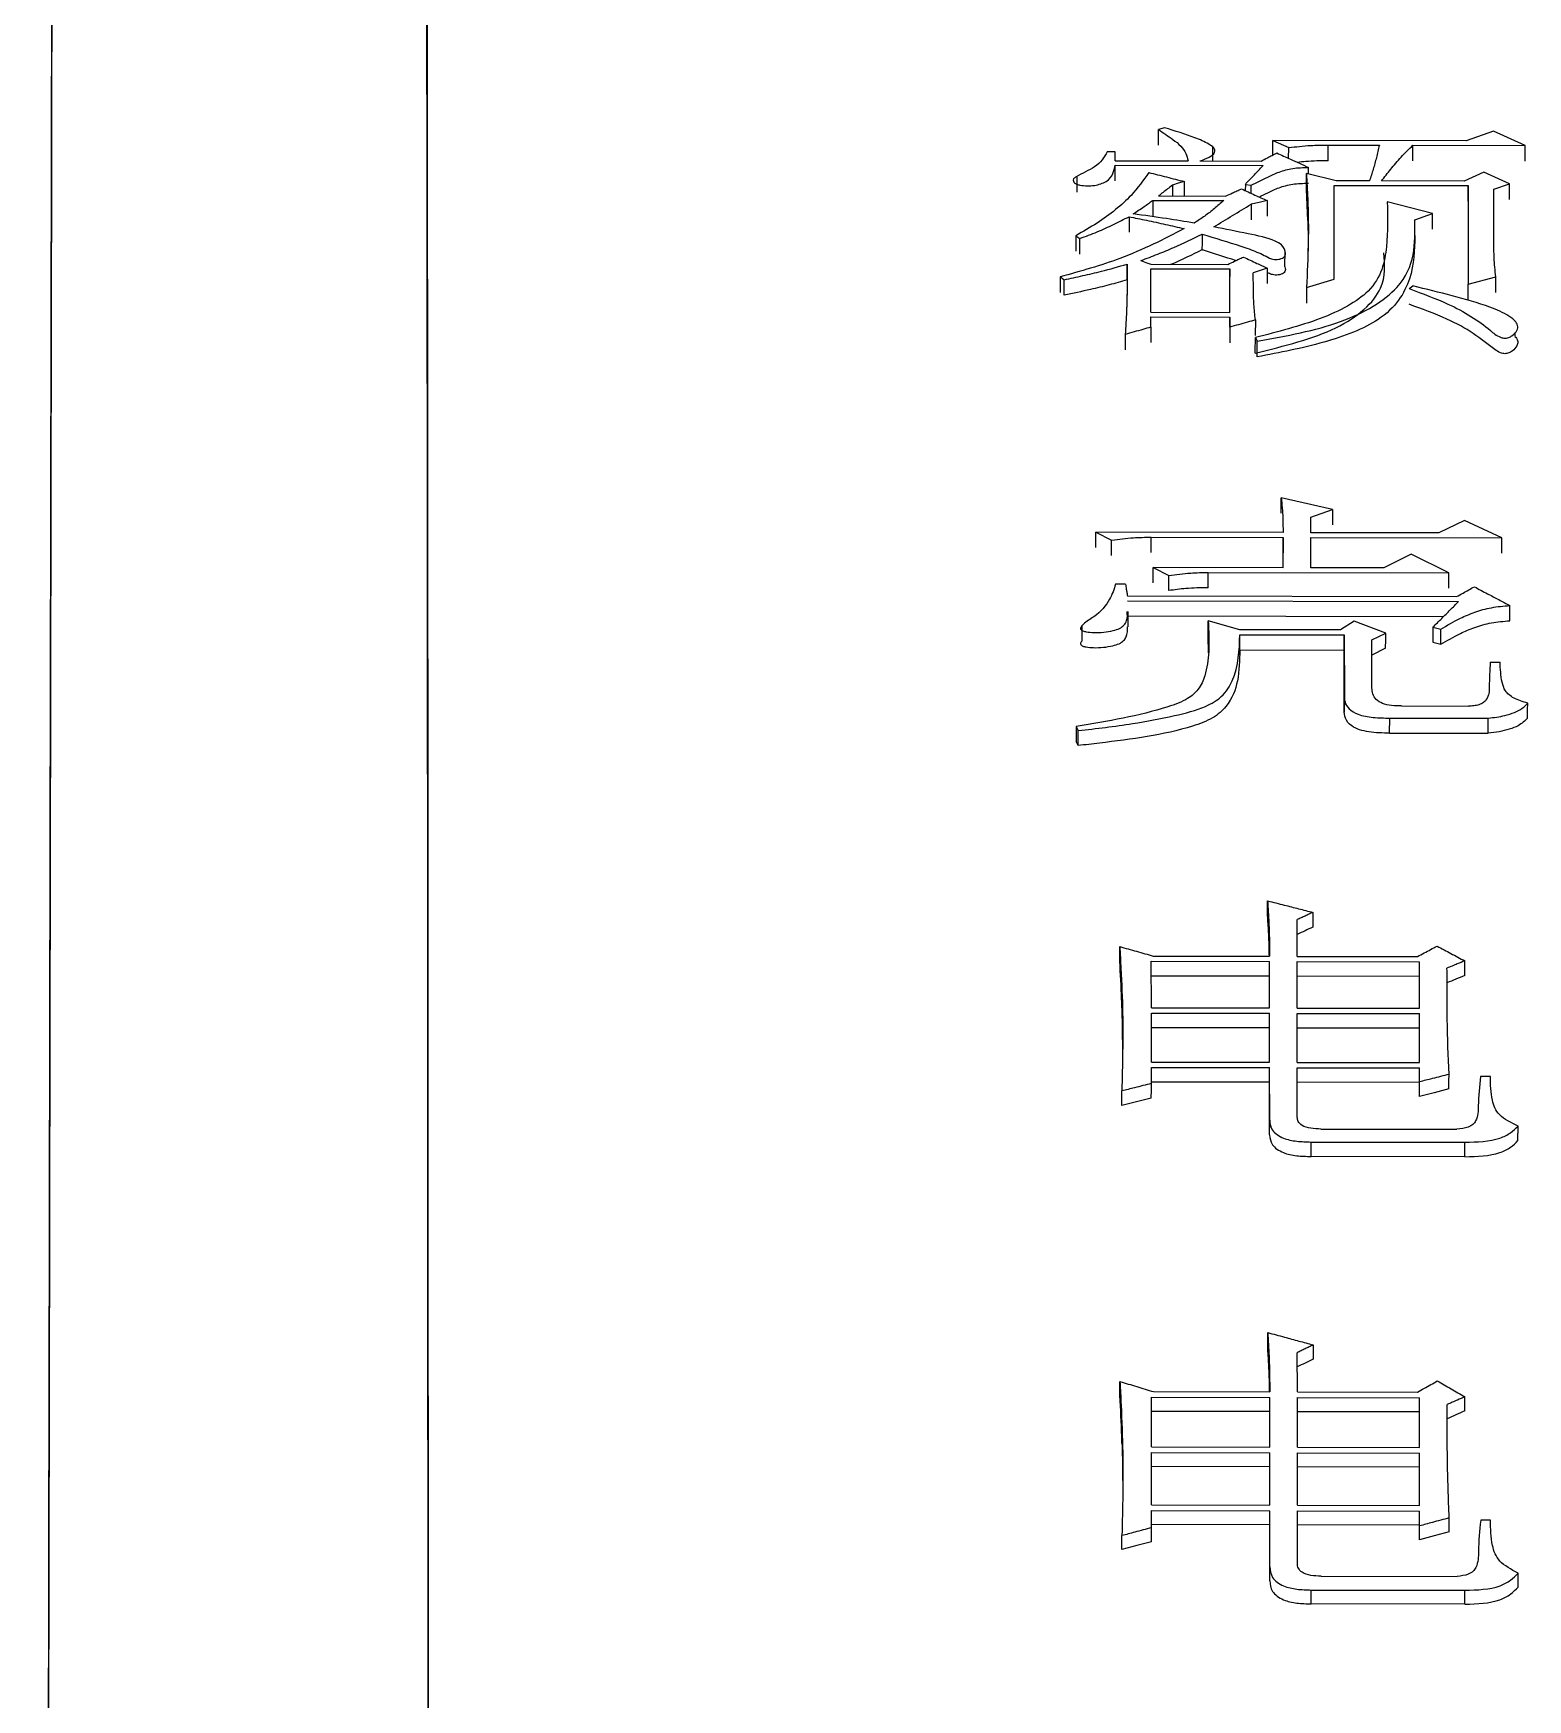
# Model space of a CAD drawing. Header units: millimetres. Extents: x 2320 to 4000, y 933 to 2121.
# Drawn here: x 2682.72 to 2690.92, y 1938.3 to 1947.44 of the extents above; entities that cross this region are included whole.
import ezdxf

# ---------------------------------------------------------------- set-up
doc = ezdxf.new("R2010")
doc.units = ezdxf.units.MM

msp = doc.modelspace()

# ---------------------------------------------------------------- linework, layer by layer
at = {"color": 7, "linetype": 'Continuous', "lineweight": 25}
for p, q in [((2688.8959, 1946.8279), (2688.8961, 1946.914)), ((2688.9286, 1946.9237), (2688.8961, 1946.914)), ((2689.5234, 1946.7744), (2689.5236, 1946.8542)), ((2689.5236, 1946.8542), (2689.6102, 1946.8149)), ((2690.5837, 1946.8523), (2689.5236, 1946.8542)), ((2690.7351, 1946.9057), (2690.5837, 1946.8523)), ((2690.9082, 1946.8272), (2690.7351, 1946.9057)), ((2688.6583, 1946.7921), (2688.615, 1946.7922)), ((2688.6583, 1946.743), (2688.6583, 1946.7921)), ((2689.1942, 1946.742), (2689.1944, 1946.8175)), ((2689.61, 1946.7561), (2689.6102, 1946.8149)), ((2689.8263, 1946.7426), (2689.8265, 1946.8292)), ((2689.8265, 1946.8292), (2690.1078, 1946.8287)), ((2690.2914, 1946.7423), (2690.2916, 1946.8283)), ((2690.2916, 1946.8283), (2690.9082, 1946.8272)), ((2688.6581, 1946.6325), (2688.6584, 1946.7184)), ((2688.6583, 1946.743), (2689.0586, 1946.7423)), ((2688.6584, 1946.7184), (2689.4697, 1946.7169)), ((2689.1235, 1946.7422), (2689.4588, 1946.7415)), ((2689.87, 1946.6323), (2689.7077, 1946.6721)), ((2689.7184, 1946.6695), (2689.7185, 1946.7066)), ((2690.6812, 1946.6802), (2690.5731, 1946.631)), ((2690.8219, 1946.6157), (2690.6812, 1946.6802)), ((2688.4473, 1946.6569), (2688.4471, 1946.571)), ((2688.9722, 1946.6093), (2688.972, 1946.5499)), ((2689.3724, 1946.6135), (2689.3723, 1946.5789)), ((2689.3724, 1946.6135), (2689.4049, 1946.6085)), ((2689.4048, 1946.564), (2689.4049, 1946.6085)), ((2689.715, 1946.4152), (2689.7074, 1946.5857)), ((2689.8592, 1946.6076), (2690.5948, 1946.6063)), ((2689.8597, 1946.0925), (2689.8592, 1946.6076)), ((2690.0539, 1946.632), (2689.87, 1946.6323)), ((2690.5731, 1946.631), (2690.1188, 1946.6319)), ((2690.5948, 1946.6063), (2690.5953, 1946.0659)), ((2690.7354, 1946.5862), (2690.8219, 1946.6157)), ((2690.7357, 1946.2823), (2690.7354, 1946.5862)), ((2688.8641, 1946.5253), (2689.2535, 1946.5245)), ((2688.8965, 1946.55), (2689.2643, 1946.5493)), ((2689.405, 1946.5044), (2689.4047, 1946.4187)), ((2690.4002, 1946.4528), (2690.1514, 1946.5179)), ((2688.7344, 1946.436), (2688.7341, 1946.3504)), ((2690.3027, 1946.3325), (2690.3029, 1946.4181)), ((2690.3029, 1946.4181), (2690.4002, 1946.4528)), ((2688.4424, 1946.3316), (2688.4422, 1946.2461)), ((2688.4638, 1946.2311), (2688.4641, 1946.3165)), ((2689.5899, 1946.1621), (2689.5901, 1946.248)), ((2688.7236, 1946.0901), (2688.7238, 1946.1754)), ((2688.8536, 1946.1751), (2689.2755, 1946.1744)), ((2688.8537, 1946.1499), (2689.2864, 1946.1491)), ((2688.8539, 1945.9117), (2688.8537, 1946.1499)), ((2689.2864, 1946.1491), (2689.2861, 1946.0639)), ((2689.2866, 1945.9109), (2689.2864, 1946.1491)), ((2688.3561, 1946.1054), (2688.3558, 1946.0198)), ((2688.3775, 1946.0046), (2688.3778, 1946.0902)), ((2689.7083, 1946.0472), (2689.8597, 1946.0925)), ((2690.5951, 1945.9807), (2690.5953, 1946.0659)), ((2690.5953, 1946.0659), (2690.7467, 1946.106)), ((2688.8539, 1945.9117), (2689.2866, 1945.9109)), ((2688.8539, 1945.8862), (2689.2866, 1945.8854)), ((2688.854, 1945.83), (2688.8539, 1945.8862)), ((2689.2866, 1945.8854), (2689.2864, 1945.8004)), ((2689.2867, 1945.8292), (2689.2866, 1945.8854)), ((2689.4273, 1945.8698), (2689.427, 1945.7848)), ((2690.8531, 1945.8615), (2690.8531, 1945.8634)), ((2688.854, 1945.83), (2688.8537, 1945.7451)), ((2689.4273, 1945.7726), (2689.4382, 1945.7521)), ((2690.8528, 1945.7779), (2690.8529, 1945.7998)), ((2689.85, 1944.8294), (2689.5687, 1944.8936)), ((2689.7311, 1944.7871), (2689.85, 1944.8294)), ((2689.7311, 1944.7018), (2689.7311, 1944.7871)), ((2690.5748, 1944.7695), (2690.4343, 1944.7005)), ((2690.7804, 1944.6731), (2690.5748, 1944.7695)), ((2688.5518, 1944.6202), (2688.5521, 1944.7039)), ((2688.5521, 1944.7039), (2688.6386, 1944.661)), ((2689.5797, 1944.702), (2688.5521, 1944.7039)), ((2688.6384, 1944.5773), (2688.6386, 1944.661)), ((2688.8547, 1944.5929), (2688.855, 1944.6767)), ((2688.855, 1944.6767), (2689.5797, 1944.6753)), ((2689.5797, 1944.6753), (2689.5795, 1944.5916)), ((2689.5798, 1944.5092), (2689.5797, 1944.6753)), ((2690.4343, 1944.7005), (2689.7311, 1944.7018)), ((2689.7312, 1944.6751), (2690.7804, 1944.6731)), ((2689.7313, 1944.5089), (2689.7312, 1944.6751)), ((2690.2829, 1944.583), (2690.1315, 1944.5081)), ((2690.4885, 1944.4806), (2690.2829, 1944.583)), ((2688.8657, 1944.427), (2688.8659, 1944.5105)), ((2688.8659, 1944.5105), (2688.9525, 1944.4673)), ((2689.5798, 1944.5092), (2688.8659, 1944.5105)), ((2689.1686, 1944.3995), (2689.1688, 1944.483)), ((2689.1688, 1944.483), (2690.4885, 1944.4806)), ((2690.1315, 1944.5081), (2689.7313, 1944.5089)), ((2688.7145, 1944.4192), (2688.6605, 1944.4193)), ((2688.9522, 1944.3838), (2688.9525, 1944.4673)), ((2688.7254, 1944.3544), (2690.5319, 1944.351)), ((2688.7254, 1944.3273), (2690.5427, 1944.324)), ((2690.8238, 1944.2185), (2690.824, 1944.3018)), ((2688.7298, 1944.1855), (2688.73, 1944.2693)), ((2690.4596, 1944.2408), (2688.73, 1944.244)), ((2689.1687, 1944.1349), (2689.169, 1944.2181)), ((2689.3421, 1944.1688), (2689.169, 1944.2181)), ((2689.9695, 1944.2166), (2689.8938, 1944.1678)), ((2690.1426, 1944.151), (2689.9695, 1944.2166)), ((2688.4756, 1944.1921), (2688.4754, 1944.1084)), ((2689.1702, 1944.0421), (2689.1687, 1944.1349)), ((2689.3419, 1944.0585), (2689.3421, 1944.1416)), ((2689.8938, 1944.1678), (2689.3421, 1944.1688)), ((2689.3421, 1944.1416), (2689.9155, 1944.1405)), ((2689.3425, 1944.0312), (2689.3427, 1944.1148)), ((2689.9155, 1944.1405), (2689.9157, 1943.8119)), ((2690.0669, 1944.113), (2690.1426, 1944.151)), ((2690.0671, 1943.8501), (2690.0669, 1944.113)), ((2690.4022, 1944.1832), (2690.402, 1944.1)), ((2690.4022, 1944.1832), (2690.4455, 1944.1722)), ((2690.4452, 1944.0891), (2690.4455, 1944.1722)), ((2689.3419, 1944.0585), (2689.9152, 1944.0574)), ((2689.9154, 1943.7292), (2689.9152, 1944.0574)), ((2690.1424, 1944.0679), (2690.0667, 1944.0299)), ((2690.402, 1944.1), (2690.4452, 1944.0891)), ((2690.716, 1943.9916), (2690.7701, 1943.9915)), ((2689.9154, 1943.7292), (2689.9157, 1943.8119)), ((2689.9157, 1943.7995), (2689.9154, 1943.7164)), ((2690.2294, 1943.7506), (2690.5972, 1943.7499)), ((2690.1643, 1943.6019), (2690.1646, 1943.6844)), ((2690.1646, 1943.6844), (2690.7054, 1943.6834)), ((2688.4446, 1943.6378), (2688.4444, 1943.5553)), ((2688.4552, 1943.5332), (2688.4444, 1943.5553)), ((2688.4446, 1943.6378), (2688.4555, 1943.6156)), ((2690.1643, 1943.6019), (2690.7052, 1943.6009)), ((2689.4942, 1942.6), (2689.4945, 1942.6812)), ((2689.6569, 1942.3766), (2689.6568, 1942.5779)), ((2688.8672, 1942.3781), (2689.5055, 1942.3769)), ((2689.6569, 1942.3766), (2690.3167, 1942.3754)), ((2688.8564, 1942.3493), (2689.5055, 1942.3481)), ((2688.8566, 1942.0943), (2688.8564, 1942.3493)), ((2689.5056, 1942.0931), (2689.5055, 1942.3481)), ((2689.6569, 1942.3478), (2690.3276, 1942.3465)), ((2689.657, 1942.0928), (2689.6569, 1942.3478)), ((2690.3277, 1942.0915), (2690.3276, 1942.3465)), ((2689.5052, 1942.2673), (2688.8562, 1942.2685)), ((2689.5053, 1942.0931), (2689.5052, 1942.2673)), ((2690.3273, 1942.2658), (2689.6567, 1942.267)), ((2690.3274, 1942.0915), (2690.3273, 1942.2658)), ((2688.6955, 1942.0952), (2688.6991, 1941.8597)), ((2688.8566, 1942.0943), (2689.5056, 1942.0931)), ((2689.657, 1942.0928), (2690.3277, 1942.0915)), ((2688.8566, 1942.0652), (2689.5056, 1942.064)), ((2688.8567, 1941.7963), (2688.8566, 1942.0652)), ((2689.5057, 1941.7951), (2689.5056, 1942.064)), ((2689.657, 1942.0637), (2690.3277, 1942.0624)), ((2689.6572, 1941.7948), (2689.657, 1942.0637)), ((2690.3278, 1941.7935), (2690.3277, 1942.0624)), ((2689.5054, 1941.9836), (2688.8563, 1941.9848)), ((2689.5054, 1941.7951), (2689.5054, 1941.9836)), ((2690.3275, 1941.982), (2689.6568, 1941.9833)), ((2690.3275, 1941.7935), (2690.3275, 1941.982)), ((2688.8567, 1941.7963), (2689.5057, 1941.7951)), ((2688.8567, 1941.7669), (2689.5057, 1941.7657)), ((2688.8567, 1941.6787), (2688.8567, 1941.7669)), ((2689.5059, 1941.4767), (2689.5057, 1941.7657)), ((2689.6572, 1941.7948), (2690.3278, 1941.7935)), ((2689.6572, 1941.7654), (2690.3278, 1941.7642)), ((2689.6573, 1941.4942), (2689.6572, 1941.7654)), ((2690.3279, 1941.6877), (2690.3278, 1941.7642)), ((2688.6942, 1941.5579), (2688.6945, 1941.6377)), ((2689.5055, 1941.6857), (2688.8567, 1941.6869)), ((2689.5056, 1941.3971), (2689.5055, 1941.6857)), ((2690.3276, 1941.6842), (2689.6569, 1941.6854)), ((2690.3276, 1941.6078), (2690.3279, 1941.6877)), ((2690.3276, 1941.6078), (2690.3276, 1941.6842)), ((2690.7173, 1941.7164), (2690.6632, 1941.7165)), ((2689.5056, 1941.3971), (2689.5059, 1941.4767)), ((2689.7871, 1941.4288), (2690.5337, 1941.4274)), ((2690.8686, 1941.365), (2690.8689, 1941.4446)), ((2689.7328, 1941.2782), (2689.7331, 1941.3576)), ((2690.5766, 1941.2766), (2689.7328, 1941.2782)), ((2689.7331, 1941.3576), (2690.5768, 1941.3561)), ((2690.5766, 1941.2766), (2690.5768, 1941.3561)), ((2689.4952, 1940.2336), (2689.4954, 1940.3117)), ((2689.6578, 1939.9861), (2689.6577, 1940.2012)), ((2688.8681, 1939.9876), (2689.5063, 1939.9864)), ((2688.8573, 1939.9567), (2689.5064, 1939.9555)), ((2688.8574, 1939.6844), (2688.8573, 1939.9567)), ((2689.5064, 1939.6832), (2689.5064, 1939.9555)), ((2689.6578, 1939.9861), (2690.3176, 1939.9849)), ((2689.6578, 1939.9553), (2690.3285, 1939.954)), ((2689.6579, 1939.6829), (2689.6578, 1939.9553)), ((2690.3285, 1939.6817), (2690.3285, 1939.954)), ((2689.5061, 1939.8779), (2688.8571, 1939.8791)), ((2689.5062, 1939.6832), (2689.5061, 1939.8779)), ((2690.3282, 1939.8764), (2689.6575, 1939.8776)), ((2690.3283, 1939.6817), (2690.3282, 1939.8764)), ((2688.6962, 1939.6995), (2688.6999, 1939.4318)), ((2688.8574, 1939.6844), (2689.5064, 1939.6832)), ((2688.8574, 1939.6533), (2689.5064, 1939.6521)), ((2688.8575, 1939.3663), (2688.8574, 1939.6533)), ((2689.5065, 1939.3651), (2689.5064, 1939.6521)), ((2689.6579, 1939.6829), (2690.3285, 1939.6817)), ((2689.6579, 1939.6518), (2690.3285, 1939.6506)), ((2689.6579, 1939.3649), (2689.6579, 1939.6518)), ((2690.3286, 1939.3636), (2690.3285, 1939.6506)), ((2689.5062, 1939.5748), (2688.8571, 1939.576)), ((2689.5062, 1939.3651), (2689.5062, 1939.5748)), ((2690.3283, 1939.5733), (2689.6576, 1939.5746)), ((2690.3283, 1939.3636), (2690.3283, 1939.5733)), ((2688.8575, 1939.3663), (2689.5065, 1939.3651)), ((2689.6579, 1939.3649), (2690.3286, 1939.3636)), ((2688.8575, 1939.335), (2689.5065, 1939.3338)), ((2688.8575, 1939.2409), (2688.8575, 1939.335)), ((2689.5063, 1939.257), (2688.8575, 1939.2582)), ((2689.5063, 1938.9492), (2689.5063, 1939.257)), ((2689.5066, 1939.0257), (2689.5065, 1939.3338)), ((2690.3284, 1939.2555), (2689.6577, 1939.2567)), ((2689.6579, 1939.3336), (2690.3286, 1939.3323)), ((2689.658, 1939.0443), (2689.6579, 1939.3336)), ((2690.3284, 1939.174), (2690.3284, 1939.2555)), ((2690.3286, 1939.2508), (2690.3286, 1939.3323)), ((2690.7181, 1939.2814), (2690.664, 1939.2815)), ((2688.695, 1939.1206), (2688.6952, 1939.1973)), ((2690.3284, 1939.174), (2690.3286, 1939.2508)), ((2689.5063, 1938.9492), (2689.5066, 1939.0257)), ((2690.8693, 1938.9152), (2690.8696, 1938.9916)), ((2689.7335, 1938.8226), (2689.7337, 1938.8988)), ((2689.7337, 1938.8988), (2690.5775, 1938.8973)), ((2689.7878, 1938.9746), (2690.5344, 1938.9733)), ((2690.5772, 1938.821), (2690.5775, 1938.8973)), ((2690.5772, 1938.821), (2689.7335, 1938.8226))]:
    msp.add_line(p, q, dxfattribs=at)
at = {"color": 7, "linetype": 'Continuous', "lineweight": 25, "flags": 128}
for points in [[(2690.908, 1946.7411), (2690.9081, 1946.7891), (2690.9082, 1946.8272)], [(2689.7074, 1946.5863), (2689.7076, 1946.6341), (2689.7077, 1946.6721)], [(2689.0371, 1946.6289), (2689.0046, 1946.6191), (2688.9722, 1946.6093)], [(2689.0371, 1946.6289), (2689.0369, 1946.5806), (2689.0368, 1946.5497)], [(2690.5945, 1946.5205), (2690.5947, 1946.5683), (2690.5948, 1946.6063)], [(2690.8217, 1946.5294), (2690.8218, 1946.5778), (2690.8219, 1946.6157)], [(2688.8641, 1946.5253), (2688.864, 1946.477), (2688.8639, 1946.4396)], [(2689.4915, 1946.5241), (2689.4482, 1946.5142), (2689.405, 1946.5044)], [(2689.4915, 1946.5241), (2689.4914, 1946.4758), (2689.4913, 1946.4384)], [(2690.4, 1946.3672), (2690.4001, 1946.4149), (2690.4002, 1946.4528)], [(2688.4424, 1946.3316), (2688.4533, 1946.3241), (2688.4641, 1946.3165)], [(2689.1348, 1946.3404), (2689.1347, 1946.3152), (2689.1347, 1946.2901), (2689.1345, 1946.2544)], [(2688.7995, 1946.1954), (2688.8266, 1946.1853), (2688.8536, 1946.1751)], [(2689.4919, 1946.1538), (2689.454, 1946.1413), (2689.4162, 1946.1287)], [(2689.4919, 1946.1538), (2689.4917, 1946.1058), (2689.4916, 1946.0685)], [(2688.3561, 1946.1054), (2688.3669, 1946.0978), (2688.3778, 1946.0902)], [(2689.7083, 1946.0472), (2689.7082, 1945.9993), (2689.7081, 1945.9621)], [(2690.2708, 1946.0411), (2690.2763, 1946.045), (2690.2844, 1946.0506), (2690.2924, 1946.0563)], [(2690.7465, 1946.0208), (2690.7466, 1946.0683), (2690.7467, 1946.106)], [(2688.7134, 1945.7893), (2688.7133, 1945.7416), (2688.7131, 1945.7045)], [(2689.2867, 1945.8292), (2689.2865, 1945.7814), (2689.2864, 1945.7443)], [(2689.4271, 1945.6878), (2689.4272, 1945.7221), (2689.4273, 1945.7473), (2689.4273, 1945.7726)], [(2689.4379, 1945.6673), (2689.438, 1945.7016), (2689.4381, 1945.7268), (2689.4382, 1945.7521)], [(2689.5685, 1944.8096), (2689.5686, 1944.8566), (2689.5687, 1944.8936)], [(2689.85, 1944.8294), (2689.8499, 1944.7823), (2689.8498, 1944.7455)], [(2690.7802, 1944.5894), (2690.7803, 1944.6362), (2690.7804, 1944.6731)], [(2690.4883, 1944.3971), (2690.4884, 1944.4438), (2690.4885, 1944.4806)], [(2689.9152, 1944.0574), (2689.9153, 1944.104), (2689.9155, 1944.1405)], [(2690.1424, 1944.0679), (2690.1425, 1944.1144), (2690.1426, 1944.151)], [(2690.9215, 1943.6833), (2690.9215, 1943.7064), (2690.9216, 1943.7294), (2690.9217, 1943.7659)], [(2688.4552, 1943.5332), (2688.4553, 1943.5671), (2688.4554, 1943.5914), (2688.4555, 1943.6156)], [(2689.7433, 1942.6179), (2689.7432, 1942.5724), (2689.7431, 1942.5367)], [(2688.6831, 1942.3494), (2688.6832, 1942.3947), (2688.6833, 1942.4303)], [(2689.5052, 1942.2673), (2689.5054, 1942.3125), (2689.5055, 1942.3481)], [(2690.3273, 1942.2658), (2690.3275, 1942.311), (2690.3276, 1942.3465)], [(2690.5761, 1942.2711), (2690.5763, 1942.3163), (2690.5764, 1942.3518)], [(2689.5054, 1941.9836), (2689.5055, 1942.0286), (2689.5056, 1942.064)], [(2690.3275, 1941.982), (2690.3276, 1942.0271), (2690.3277, 1942.0624)], [(2689.5055, 1941.6857), (2689.5056, 1941.7305), (2689.5057, 1941.7657)], [(2690.3276, 1941.6842), (2690.3277, 1941.729), (2690.3278, 1941.7642)], [(2690.4899, 1941.6487), (2690.49, 1941.6934), (2690.4901, 1941.7286)], [(2688.8565, 1941.5988), (2688.8566, 1941.6435), (2688.8567, 1941.6787)], [(2690.4899, 1941.6487), (2690.4088, 1941.6283), (2690.3276, 1941.6078)], [(2688.8565, 1941.5988), (2688.7754, 1941.5784), (2688.6942, 1941.5579)], [(2689.7443, 1940.244), (2689.7441, 1940.2003), (2689.744, 1940.1659)], [(2688.684, 1939.9656), (2688.6841, 1940.0091), (2688.6842, 1940.0433)], [(2689.5061, 1939.8779), (2689.5062, 1939.9214), (2689.5064, 1939.9555)], [(2690.3282, 1939.8764), (2690.3284, 1939.9199), (2690.3285, 1939.954)], [(2690.577, 1939.8821), (2690.5772, 1939.9256), (2690.5773, 1939.9597)], [(2689.5062, 1939.5748), (2689.5063, 1939.6181), (2689.5064, 1939.6521)], [(2690.3283, 1939.5733), (2690.3284, 1939.6166), (2690.3285, 1939.6506)], [(2689.5063, 1939.257), (2689.5064, 1939.3), (2689.5065, 1939.3338)], [(2690.3284, 1939.2555), (2690.3285, 1939.2985), (2690.3286, 1939.3323)], [(2690.4906, 1939.2176), (2690.4908, 1939.2606), (2690.4909, 1939.2944)], [(2688.8572, 1939.1642), (2688.7761, 1939.1424), (2688.695, 1939.1206)], [(2688.8572, 1939.1642), (2688.8574, 1939.2072), (2688.8575, 1939.2409)], [(2690.4906, 1939.2176), (2690.4095, 1939.1958), (2690.3284, 1939.174)]]:
    msp.add_lwpolyline(points, dxfattribs=at)
at = {"color": 7, "linetype": 'Continuous', "lineweight": 25}
for points in [[(2682.842, 1957.9142), (2682.8419, 1957.8338), (2682.8416, 1957.6731), (2682.8384, 1956.026), (2682.8334, 1953.3748), (2682.8264, 1949.6572), (2682.8176, 1944.955), (2682.807, 1939.3301), (2682.7948, 1932.8673), (2682.7813, 1925.6609), (2682.7665, 1917.818), (2682.7508, 1909.4504), (2682.7343, 1900.6938), (2682.723, 1894.6515), (2682.7173, 1891.6304)], [(2682.7254, 1895.9366), (2682.7302, 1898.5228), (2682.74, 1903.6951), (2682.754, 1911.1532), (2682.7674, 1918.2768), (2682.78, 1924.9653), (2682.7916, 1931.1425), (2682.8021, 1936.7329), (2682.8114, 1941.67), (2682.8194, 1945.8929), (2682.8259, 1949.3567), (2682.8309, 1951.9983), (2682.8344, 1953.8653), (2682.8354, 1954.3818), (2682.8359, 1954.64)]]:
    msp.add_open_spline(points, degree=3, dxfattribs=at)
for points, knots in [([(2684.8616, 1901.2257), (2684.8622, 1901.7163), (2684.8655, 1904.1709), (2684.8708, 1908.5185), (2684.8768, 1914.1256), (2684.8818, 1919.5222), (2684.8859, 1925.2764), (2684.8888, 1931.228), (2684.8897, 1937.1537), (2684.8885, 1942.4233), (2684.8849, 1946.9498), (2684.8791, 1950.7039), (2684.8722, 1953.2935), (2684.8649, 1954.9866), (2684.8578, 1956.0669), (2684.8499, 1956.7933), (2684.8439, 1956.9446), (2684.8409, 1957.0203)], [0, 0, 0, 0, 0.015692, 0.078515, 0.141334, 0.20415, 0.266967, 0.352016, 0.437317, 0.522367, 0.607418, 0.69272, 0.77777, 0.83263, 0.887489, 0.943742, 1, 1, 1, 1]), ([(2684.8601, 1901.0344), (2684.8608, 1901.5726), (2684.8644, 1904.266), (2684.8709, 1909.6124), (2684.8782, 1916.8286), (2684.8839, 1924.1459), (2684.8869, 1930.3198), (2684.8878, 1935.4236), (2684.8874, 1939.6033), (2684.8854, 1943.8101), (2684.8813, 1947.8147), (2684.8746, 1951.3539), (2684.8654, 1954.0276), (2684.8539, 1955.8217), (2684.8444, 1956.1544), (2684.8396, 1956.3208)], [0, 0, 0, 0, 0.017379, 0.086966, 0.17585, 0.265018, 0.353899, 0.419464, 0.485029, 0.550594, 0.638845, 0.727377, 0.81563, 0.907817, 1, 1, 1, 1]), ([(2688.8961, 1946.914), (2688.9227, 1946.8963), (2688.9662, 1946.8672), (2689.0208, 1946.8245), (2689.0477, 1946.784), (2689.0549, 1946.7561), (2689.0586, 1946.7423)], [0, 0, 0, 0, 0.34464, 0.565757, 0.783533, 1, 1, 1, 1]), ([(2689.1235, 1946.7422), (2689.1408, 1946.7483), (2689.1748, 1946.7604), (2689.2093, 1946.7861), (2689.2022, 1946.8144), (2689.1617, 1946.8419), (2689.0729, 1946.8809), (2688.9859, 1946.9067), (2688.9286, 1946.9237)], [0, 0, 0, 0, 0.121651, 0.238643, 0.329835, 0.425878, 0.621221, 1, 1, 1, 1]), ([(2688.615, 1946.7922), (2688.5973, 1946.7624), (2688.5652, 1946.7085), (2688.4688, 1946.6717), (2688.4273, 1946.6442), (2688.4266, 1946.6312), (2688.4349, 1946.6212), (2688.4475, 1946.6138), (2688.4707, 1946.6072), (2688.5044, 1946.6042), (2688.5444, 1946.607), (2688.5802, 1946.6156), (2688.6234, 1946.635), (2688.6487, 1946.6723), (2688.6552, 1946.7031), (2688.6584, 1946.7184)], [0, 0, 0, 0, 0.230957, 0.41792, 0.453924, 0.487897, 0.511171, 0.535166, 0.56028, 0.61217, 0.662892, 0.713404, 0.762519, 0.88154, 1, 1, 1, 1]), ([(2689.4588, 1946.7415), (2689.4705, 1946.7475), (2689.4907, 1946.7578), (2689.5196, 1946.7725), (2689.5367, 1946.7812), (2689.5453, 1946.7856)], [0, 0, 0, 0, 0.4048358, 0.7024179, 1, 1, 1, 1]), ([(2689.5453, 1946.7856), (2689.57, 1946.7743), (2689.6113, 1946.7555), (2689.669, 1946.7292), (2689.702, 1946.7141), (2689.7185, 1946.7066)], [0, 0, 0, 0, 0.42835, 0.714175, 1, 1, 1, 1]), ([(2689.6102, 1946.8149), (2689.6499, 1946.8197), (2689.7211, 1946.8283), (2689.7942, 1946.8289), (2689.8265, 1946.8292)], [0, 0, 0, 0, 0.5588348, 1, 1, 1, 1]), ([(2690.1078, 1946.8287), (2690.1026, 1946.8059), (2690.0926, 1946.7617), (2690.0741, 1946.6962), (2690.0606, 1946.6534), (2690.0539, 1946.632)], [0, 0, 0, 0, 0.347753, 0.673826, 1, 1, 1, 1]), ([(2690.1188, 1946.6319), (2690.1358, 1946.6534), (2690.1709, 1946.6974), (2690.2259, 1946.7636), (2690.2697, 1946.8067), (2690.2916, 1946.8283)], [0, 0, 0, 0, 0.32194, 0.6606, 1, 1, 1, 1]), ([(2688.8423, 1946.6787), (2688.8129, 1946.636), (2688.7642, 1946.5653), (2688.6621, 1946.4737), (2688.5611, 1946.3995), (2688.4821, 1946.3543), (2688.4424, 1946.3316)], [0, 0, 0, 0, 0.335399, 0.554927, 0.776461, 1, 1, 1, 1]), ([(2688.8423, 1946.6787), (2688.8585, 1946.6745), (2688.891, 1946.6663), (2688.9397, 1946.6538), (2688.9884, 1946.6414), (2689.0208, 1946.6331), (2689.0371, 1946.6289)], [0, 0, 0, 0, 0.25, 0.5, 0.75, 1, 1, 1, 1]), ([(2689.3724, 1946.6135), (2689.3867, 1946.6287), (2689.41, 1946.6535), (2689.4424, 1946.688), (2689.4606, 1946.7073), (2689.4697, 1946.7169)], [0, 0, 0, 0, 0.439566, 0.719783, 1, 1, 1, 1]), ([(2689.4049, 1946.6085), (2689.4348, 1946.6237), (2689.4841, 1946.6489), (2689.556, 1946.6825), (2689.6318, 1946.704), (2689.6893, 1946.7057), (2689.7185, 1946.7066)], [0, 0, 0, 0, 0.334385, 0.5522024, 0.7732715, 1, 1, 1, 1]), ([(2689.8263, 1946.7426), (2689.7851, 1946.7423), (2689.7286, 1946.742), (2689.674, 1946.7355), (2689.6592, 1946.7337)], [0, 0, 0, 0, 0.729054, 1, 1, 1, 1]), ([(2689.7077, 1946.6721), (2689.7103, 1946.6263), (2689.7176, 1946.5005), (2689.7199, 1946.2927), (2689.7122, 1946.1291), (2689.7083, 1946.0472)], [0, 0, 0, 0, 0.22247, 0.611088, 1, 1, 1, 1]), ([(2688.9722, 1946.6093), (2688.9632, 1946.6022), (2688.946, 1946.5888), (2688.9208, 1946.5691), (2688.9046, 1946.5564), (2688.8965, 1946.55)], [0, 0, 0, 0, 0.357705, 0.678852, 1, 1, 1, 1]), ([(2689.2643, 1946.5493), (2689.2767, 1946.555), (2689.2973, 1946.5644), (2689.3261, 1946.5775), (2689.3426, 1946.585), (2689.3508, 1946.5888)], [0, 0, 0, 0, 0.428365, 0.714182, 1, 1, 1, 1]), ([(2689.3508, 1946.5888), (2689.3632, 1946.5831), (2689.3879, 1946.5718), (2689.4348, 1946.5502), (2689.4693, 1946.5343), (2689.4915, 1946.5241)], [0, 0, 0, 0, 0.263606, 0.527213, 1, 1, 1, 1]), ([(2689.4482, 1946.544), (2689.4637, 1946.5519), (2689.4987, 1946.5696), (2689.5558, 1946.5961), (2689.6315, 1946.6176), (2689.6891, 1946.6193), (2689.7182, 1946.6202)], [0, 0, 0, 0, 0.206355, 0.465998, 0.729591, 1, 1, 1, 1]), ([(2688.756, 1946.4509), (2688.7662, 1946.4576), (2688.7867, 1946.471), (2688.8231, 1946.4957), (2688.8484, 1946.5139), (2688.8641, 1946.5253)], [0, 0, 0, 0, 0.275387, 0.550784, 1, 1, 1, 1]), ([(2689.2535, 1946.5245), (2689.2369, 1946.5097), (2689.2044, 1946.4808), (2689.1502, 1946.4393), (2689.111, 1946.4134), (2689.0914, 1946.4004)], [0, 0, 0, 0, 0.343045, 0.670986, 1, 1, 1, 1]), ([(2689.1996, 1946.3802), (2689.2338, 1946.401), (2689.3023, 1946.4424), (2689.3708, 1946.4837), (2689.405, 1946.5044)], [0, 0, 0, 0, 0.5, 1, 1, 1, 1]), ([(2690.1514, 1946.5179), (2690.153, 1946.4365), (2690.1563, 1946.2739), (2690.1047, 1946.0311), (2689.7895, 1945.8646), (2689.5497, 1945.8037), (2689.4273, 1945.7726)], [0, 0, 0, 0, 0.2736561, 0.5467644, 0.7688728, 1, 1, 1, 1]), ([(2688.4641, 1946.3165), (2688.4965, 1946.3283), (2688.5614, 1946.3518), (2688.6497, 1946.393), (2688.7061, 1946.4216), (2688.7344, 1946.436)], [0, 0, 0, 0, 0.332402, 0.665753, 1, 1, 1, 1]), ([(2688.7344, 1946.436), (2688.7663, 1946.4294), (2688.8332, 1946.4157), (2688.9342, 1946.3939), (2689.0029, 1946.3783), (2689.0373, 1946.3705)], [0, 0, 0, 0, 0.314066, 0.657008, 1, 1, 1, 1]), ([(2689.0914, 1946.4004), (2689.0413, 1946.409), (2688.9307, 1946.4279), (2688.8178, 1946.4428), (2688.756, 1946.4509)], [0, 0, 0, 0, 0.453228, 1, 1, 1, 1]), ([(2689.4382, 1945.7521), (2689.5975, 1945.7813), (2689.9079, 1945.8382), (2690.3076, 1946.0762), (2690.3047, 1946.2893), (2690.3029, 1946.4181)], [0, 0, 0, 0, 0.294377, 0.573566, 1, 1, 1, 1]), ([(2689.715, 1946.4172), (2689.7158, 1946.3824), (2689.7174, 1946.3117), (2689.7158, 1946.2394), (2689.7149, 1946.2026)], [0, 0, 0, 0, 0.491016, 1, 1, 1, 1]), ([(2689.0373, 1946.3705), (2688.9245, 1946.3125), (2688.7213, 1946.2079), (2688.4685, 1946.137), (2688.3561, 1946.1054)], [0, 0, 0, 0, 0.555355, 1, 1, 1, 1]), ([(2688.7995, 1946.1954), (2688.8303, 1946.207), (2688.8918, 1946.2302), (2689.0066, 1946.2768), (2689.0844, 1946.3154), (2689.1348, 1946.3404)], [0, 0, 0, 0, 0.260614, 0.521277, 1, 1, 1, 1]), ([(2689.1348, 1946.3404), (2689.2063, 1946.3189), (2689.3089, 1946.288), (2689.4228, 1946.2484), (2689.4775, 1946.2243), (2689.5046, 1946.2073), (2689.5314, 1946.2012), (2689.5477, 1946.2009), (2689.5631, 1946.2034), (2689.5765, 1946.2083), (2689.5868, 1946.2154), (2689.5934, 1946.2269), (2689.5915, 1946.2495), (2689.58, 1946.2784), (2689.5109, 1946.3173), (2689.3765, 1946.3445), (2689.2619, 1946.3676), (2689.1996, 1946.3802)], [0, 0, 0, 0, 0.226054, 0.324191, 0.373517, 0.422728, 0.437382, 0.45212, 0.465934, 0.480744, 0.496509, 0.51232, 0.543408, 0.615852, 0.662695, 0.816381, 1, 1, 1, 1]), ([(2690.3027, 1946.332), (2690.301, 1946.2533), (2690.2978, 1946.0954), (2690.1535, 1945.869), (2689.8053, 1945.7369), (2689.5617, 1945.6905), (2689.4379, 1945.6669)], [0, 0, 0, 0, 0.271412, 0.543735, 0.768302, 1, 1, 1, 1]), ([(2689.1345, 1946.2544), (2689.0796, 1946.2266), (2689.0229, 1946.1978), (2688.9601, 1946.1727), (2688.9581, 1946.1719)], [0, 0, 0, 0, 0.968576, 1, 1, 1, 1]), ([(2689.3193, 1946.1947), (2689.2609, 1946.214), (2689.1996, 1946.2342), (2689.1374, 1946.2535), (2689.1345, 1946.2544)], [0, 0, 0, 0, 0.954488, 1, 1, 1, 1]), ([(2689.2755, 1946.1744), (2689.2879, 1946.1801), (2689.3085, 1946.1897), (2689.3373, 1946.203), (2689.3538, 1946.2107), (2689.362, 1946.2145)], [0, 0, 0, 0, 0.4283645, 0.7141818, 1, 1, 1, 1]), ([(2689.362, 1946.2145), (2689.3744, 1946.2087), (2689.3991, 1946.1972), (2689.4424, 1946.1769), (2689.4733, 1946.1625), (2689.4919, 1946.1538)], [0, 0, 0, 0, 0.285573, 0.571147, 1, 1, 1, 1]), ([(2689.4271, 1945.6874), (2689.5854, 1945.7262), (2689.8925, 1945.8015), (2690.1488, 1946.024), (2690.1377, 1946.173), (2690.1328, 1946.2383)], [0, 0, 0, 0, 0.373956, 0.725557, 1, 1, 1, 1]), ([(2690.7467, 1946.106), (2690.7449, 1946.1234), (2690.7412, 1946.1581), (2690.7371, 1946.2168), (2690.7362, 1946.2582), (2690.7357, 1946.2822)], [0, 0, 0, 0, 0.294544, 0.589102, 1, 1, 1, 1]), ([(2688.3778, 1946.0902), (2688.4121, 1946.0975), (2688.4809, 1946.1122), (2688.5977, 1946.1392), (2688.677, 1946.162), (2688.7238, 1946.1754)], [0, 0, 0, 0, 0.290709, 0.581454, 1, 1, 1, 1]), ([(2688.7238, 1946.1754), (2688.724, 1946.1317), (2688.7244, 1946.0459), (2688.7211, 1945.9172), (2688.7159, 1945.8319), (2688.7134, 1945.7893)], [0, 0, 0, 0, 0.341807, 0.670864, 1, 1, 1, 1]), ([(2689.4273, 1945.8698), (2689.4244, 1945.898), (2689.4185, 1945.9555), (2689.4161, 1946.0418), (2689.4162, 1946.0997), (2689.4162, 1946.1287)], [0, 0, 0, 0, 0.326156, 0.663016, 1, 1, 1, 1]), ([(2689.5892, 1946.1616), (2689.5908, 1946.1566), (2689.5935, 1946.1477), (2689.5908, 1946.1354), (2689.5824, 1946.126), (2689.5693, 1946.1195), (2689.5532, 1946.1156), (2689.5362, 1946.115), (2689.5174, 1946.118), (2689.5038, 1946.1238), (2689.4946, 1946.1279), (2689.4918, 1946.1291)], [0, 0, 0, 0, 0.166626, 0.301495, 0.404106, 0.50693, 0.606836, 0.70309, 0.791599, 0.936021, 1, 1, 1, 1]), ([(2688.7236, 1946.0896), (2688.691, 1946.08), (2688.6257, 1946.0608), (2688.5094, 1946.0332), (2688.4262, 1946.0151), (2688.3775, 1946.0046)], [0, 0, 0, 0, 0.29378, 0.587582, 1, 1, 1, 1]), ([(2688.7236, 1946.0903), (2688.7236, 1946.0868), (2688.7236, 1946.0753), (2688.7233, 1946.0097), (2688.7219, 1945.9635), (2688.721, 1945.933)], [0, 0, 0, 0, 0.132645, 0.427852, 1, 1, 1, 1]), ([(2690.2708, 1946.0411), (2690.3441, 1946.0141), (2690.5167, 1945.9507), (2690.6722, 1945.8545), (2690.7513, 1945.7812), (2690.784, 1945.7703), (2690.7955, 1945.7689), (2690.8069, 1945.7697), (2690.8212, 1945.7739), (2690.8412, 1945.7851), (2690.8605, 1945.805), (2690.8713, 1945.8317), (2690.8576, 1945.8626), (2690.808, 1945.9014), (2690.6909, 1945.9522), (2690.5081, 1946.0024), (2690.3645, 1946.0383), (2690.2924, 1946.0562)], [0, 0, 0, 0, 0.163724, 0.385243, 0.440265, 0.448911, 0.455118, 0.461359, 0.469623, 0.484502, 0.514449, 0.547101, 0.577937, 0.622931, 0.708315, 0.853647, 1, 1, 1, 1]), ([(2690.8521, 1945.7773), (2690.8534, 1945.7762), (2690.8627, 1945.7683), (2690.8694, 1945.7505), (2690.8636, 1945.7241), (2690.8448, 1945.7025), (2690.8228, 1945.6894), (2690.8078, 1945.6848), (2690.7965, 1945.6836), (2690.784, 1945.685), (2690.7634, 1945.6918), (2690.7084, 1945.7295), (2690.6288, 1945.7977), (2690.4695, 1945.8824), (2690.3417, 1945.9294), (2690.2705, 1945.9555)], [0, 0, 0, 0, 0.0077874, 0.0559924, 0.1043522, 0.1659871, 0.1951898, 0.2074682, 0.2198787, 0.2304798, 0.246825, 0.2944673, 0.5104669, 0.7271522, 1, 1, 1, 1]), ([(2689.4273, 1945.8698), (2689.4127, 1945.8656), (2689.382, 1945.8567), (2689.3351, 1945.8432), (2689.3028, 1945.8339), (2689.2867, 1945.8292)], [0, 0, 0, 0, 0.310621, 0.65531, 1, 1, 1, 1]), ([(2688.854, 1945.83), (2688.8394, 1945.8258), (2688.8087, 1945.8169), (2688.7618, 1945.8034), (2688.7295, 1945.794), (2688.7134, 1945.7893)], [0, 0, 0, 0, 0.310621, 0.65531, 1, 1, 1, 1]), ([(2689.5687, 1944.8936), (2689.5709, 1944.8749), (2689.5751, 1944.8376), (2689.5787, 1944.7738), (2689.5793, 1944.7285), (2689.5797, 1944.702)], [0, 0, 0, 0, 0.293251, 0.586525, 1, 1, 1, 1]), ([(2688.6386, 1944.661), (2688.6784, 1944.6663), (2688.7495, 1944.6757), (2688.8227, 1944.6764), (2688.855, 1944.6767)], [0, 0, 0, 0, 0.558835, 1, 1, 1, 1]), ([(2688.9525, 1944.4673), (2688.9922, 1944.4726), (2689.0634, 1944.482), (2689.1365, 1944.4827), (2689.1688, 1944.483)], [0, 0, 0, 0, 0.558835, 1, 1, 1, 1]), ([(2688.6605, 1944.4193), (2688.6514, 1944.3914), (2688.6311, 1944.3284), (2688.567, 1944.253), (2688.4931, 1944.2109), (2688.4723, 1944.1886), (2688.4678, 1944.1785), (2688.4681, 1944.1719), (2688.4731, 1944.1663), (2688.4833, 1944.1612), (2688.5058, 1944.1556), (2688.5629, 1944.1517), (2688.6278, 1944.1578), (2688.683, 1944.1753), (2688.7097, 1944.1944), (2688.7268, 1944.2265), (2688.7251, 1944.2522), (2688.724, 1944.2689)], [0, 0, 0, 0, 0.1707151, 0.3850642, 0.4863711, 0.5197384, 0.5339691, 0.5483607, 0.5579783, 0.5704918, 0.5928592, 0.6384567, 0.759603, 0.8032584, 0.8469118, 0.9004117, 1, 1, 1, 1]), ([(2688.7145, 1944.4192), (2688.7161, 1944.4101), (2688.7186, 1944.3947), (2688.7223, 1944.3731), (2688.7244, 1944.3606), (2688.7254, 1944.3544)], [0, 0, 0, 0, 0.423761, 0.711881, 1, 1, 1, 1]), ([(2689.1686, 1944.3995), (2689.1275, 1944.3989), (2689.0542, 1944.3979), (2688.9833, 1944.3881), (2688.9522, 1944.3838)], [0, 0, 0, 0, 0.561085, 1, 1, 1, 1]), ([(2690.5319, 1944.351), (2690.5436, 1944.3575), (2690.5657, 1944.3698), (2690.5982, 1944.3877), (2690.6189, 1944.3992), (2690.6292, 1944.4049)], [0, 0, 0, 0, 0.362123, 0.681061, 1, 1, 1, 1]), ([(2690.6292, 1944.4049), (2690.6533, 1944.3921), (2690.6978, 1944.3686), (2690.7628, 1944.3342), (2690.8036, 1944.3126), (2690.824, 1944.3018)], [0, 0, 0, 0, 0.371324, 0.685662, 1, 1, 1, 1]), ([(2690.4022, 1944.1832), (2690.4183, 1944.1994), (2690.4498, 1944.2309), (2690.4966, 1944.2779), (2690.5274, 1944.3086), (2690.5427, 1944.324)], [0, 0, 0, 0, 0.343847, 0.671923, 1, 1, 1, 1]), ([(2690.4455, 1944.1722), (2690.48, 1944.1929), (2690.5371, 1944.2272), (2690.6311, 1944.2666), (2690.722, 1944.2933), (2690.7898, 1944.299), (2690.824, 1944.3018)], [0, 0, 0, 0, 0.333231, 0.552095, 0.774458, 1, 1, 1, 1]), ([(2689.169, 1944.2181), (2689.1717, 1944.1618), (2689.1764, 1944.0611), (2689.1597, 1943.9341), (2689.1229, 1943.8456), (2689.0547, 1943.7838), (2688.833, 1943.703), (2688.617, 1943.6667), (2688.4446, 1943.6378)], [0, 0, 0, 0, 0.208188, 0.37202, 0.466812, 0.538301, 0.631663, 1, 1, 1, 1]), ([(2690.4452, 1944.0891), (2690.4797, 1944.1098), (2690.5368, 1944.144), (2690.6309, 1944.1834), (2690.7217, 1944.21), (2690.7896, 1944.2156), (2690.8237, 1944.2185)], [0, 0, 0, 0, 0.333143, 0.55199, 0.774382, 1, 1, 1, 1]), ([(2688.4555, 1943.6156), (2688.5554, 1943.627), (2688.7348, 1943.6476), (2688.9681, 1943.6927), (2689.1428, 1943.7359), (2689.2556, 1943.8051), (2689.3355, 1943.9408), (2689.3393, 1944.0567), (2689.3421, 1944.1416)], [0, 0, 0, 0, 0.205001, 0.367779, 0.497733, 0.583522, 0.695132, 1, 1, 1, 1]), ([(2688.4762, 1944.1083), (2688.4742, 1944.1063), (2688.4703, 1944.1022), (2688.4676, 1944.0953), (2688.4678, 1944.0888), (2688.4728, 1944.0832), (2688.4828, 1944.0782), (2688.505, 1944.0725), (2688.5614, 1944.0685), (2688.6253, 1944.0747), (2688.6808, 1944.0912), (2688.7063, 1944.1085), (2688.7265, 1944.1404), (2688.7258, 1944.1667), (2688.7252, 1944.1857)], [0, 0, 0, 0, 0.027086, 0.055688, 0.084606, 0.104032, 0.12918, 0.173978, 0.265645, 0.506998, 0.595745, 0.684569, 0.771213, 1, 1, 1, 1]), ([(2689.3419, 1944.0585), (2689.3409, 1944.0017), (2689.339, 1943.8971), (2689.2933, 1943.7669), (2689.1985, 1943.6808), (2688.9696, 1943.5966), (2688.7081, 1943.5625), (2688.4943, 1943.5377), (2688.4552, 1943.5332)], [0, 0, 0, 0, 0.205432, 0.378037, 0.468885, 0.559501, 0.919602, 1, 1, 1, 1]), ([(2690.716, 1943.9916), (2690.7138, 1943.9468), (2690.7105, 1943.8787), (2690.7104, 1943.8013), (2690.6805, 1943.769), (2690.6565, 1943.7569), (2690.627, 1943.7507), (2690.6072, 1943.7502), (2690.5972, 1943.7499)], [0, 0, 0, 0, 0.492007, 0.747358, 0.812484, 0.879738, 0.939348, 1, 1, 1, 1]), ([(2690.9217, 1943.7659), (2690.895, 1943.774), (2690.8428, 1943.7899), (2690.7942, 1943.8331), (2690.7745, 1943.9018), (2690.7719, 1943.9545), (2690.7701, 1943.9915)], [0, 0, 0, 0, 0.195659, 0.382955, 0.567145, 1, 1, 1, 1]), ([(2690.2294, 1943.7506), (2690.2111, 1943.7505), (2690.1747, 1943.7504), (2690.1234, 1943.762), (2690.073, 1943.7949), (2690.0695, 1943.8275), (2690.0671, 1943.8501)], [0, 0, 0, 0, 0.19814, 0.3923, 0.578456, 1, 1, 1, 1]), ([(2689.9157, 1943.8119), (2689.9157, 1943.7988), (2689.9157, 1943.7725), (2689.9377, 1943.7336), (2689.9924, 1943.7006), (2690.0746, 1943.6848), (2690.1344, 1943.6845), (2690.1646, 1943.6844)], [0, 0, 0, 0, 0.177785, 0.356958, 0.541697, 0.768829, 1, 1, 1, 1]), ([(2690.7054, 1943.6834), (2690.7364, 1943.6875), (2690.7872, 1943.6941), (2690.8497, 1943.7142), (2690.8939, 1943.737), (2690.9125, 1943.7563), (2690.9217, 1943.7659)], [0, 0, 0, 0, 0.349141, 0.571236, 0.788179, 1, 1, 1, 1]), ([(2690.1643, 1943.6019), (2690.1258, 1943.6021), (2690.0504, 1943.6025), (2689.9538, 1943.633), (2689.9158, 1943.6828), (2689.9156, 1943.7138), (2689.9154, 1943.7292)], [0, 0, 0, 0, 0.294606, 0.577543, 0.790012, 1, 1, 1, 1]), ([(2690.7052, 1943.6009), (2690.7052, 1943.6086), (2690.7053, 1943.624), (2690.7053, 1943.6515), (2690.7054, 1943.6713), (2690.7054, 1943.6834)], [0, 0, 0, 0, 0.279414, 0.558829, 1, 1, 1, 1]), ([(2690.9215, 1943.6833), (2690.906, 1943.6687), (2690.8802, 1943.6444), (2690.8214, 1943.6218), (2690.7654, 1943.6082), (2690.7253, 1943.6033), (2690.7052, 1943.6009)], [0, 0, 0, 0, 0.328272, 0.548353, 0.772923, 1, 1, 1, 1]), ([(2689.4945, 1942.6812), (2689.4972, 1942.6406), (2689.502, 1942.5697), (2689.5047, 1942.4682), (2689.5052, 1942.4073), (2689.5055, 1942.3769)], [0, 0, 0, 0, 0.402402, 0.701179, 1, 1, 1, 1]), ([(2689.4945, 1942.6812), (2689.5251, 1942.6735), (2689.5818, 1942.659), (2689.6648, 1942.6379), (2689.7171, 1942.6245), (2689.7433, 1942.6179)], [0, 0, 0, 0, 0.368853, 0.684427, 1, 1, 1, 1]), ([(2689.5041, 1942.3769), (2689.5039, 1942.3913), (2689.5034, 1942.4359), (2689.5003, 1942.5103), (2689.4963, 1942.5701), (2689.4942, 1942.6)], [0, 0, 0, 0, 0.193049, 0.596479, 1, 1, 1, 1]), ([(2689.7433, 1942.6179), (2689.7361, 1942.6145), (2689.7217, 1942.6079), (2689.7, 1942.5979), (2689.6784, 1942.5879), (2689.664, 1942.5812), (2689.6568, 1942.5779)], [0, 0, 0, 0, 0.25, 0.5, 0.75, 1, 1, 1, 1]), ([(2689.7431, 1942.5367), (2689.7286, 1942.5301), (2689.6998, 1942.5168), (2689.671, 1942.5035), (2689.6565, 1942.4968)], [0, 0, 0, 0, 0.499999, 1, 1, 1, 1]), ([(2688.6833, 1942.4303), (2688.6855, 1942.3899), (2688.6922, 1942.2687), (2688.7004, 1942.0761), (2688.6998, 1941.8523), (2688.6963, 1941.7093), (2688.6945, 1941.6377)], [0, 0, 0, 0, 0.154598, 0.463805, 0.731869, 1, 1, 1, 1]), ([(2688.6833, 1942.4303), (2688.714, 1942.4216), (2688.7599, 1942.4086), (2688.8213, 1942.3912), (2688.8519, 1942.3824), (2688.8672, 1942.3781)], [0, 0, 0, 0, 0.5, 0.75, 1, 1, 1, 1]), ([(2690.3167, 1942.3754), (2690.3291, 1942.382), (2690.3533, 1942.3948), (2690.3893, 1942.414), (2690.413, 1942.4266), (2690.4249, 1942.4328)], [0, 0, 0, 0, 0.342692, 0.671346, 1, 1, 1, 1]), ([(2690.4249, 1942.4328), (2690.4501, 1942.4194), (2690.488, 1942.3991), (2690.5385, 1942.3721), (2690.5637, 1942.3586), (2690.5764, 1942.3518)], [0, 0, 0, 0, 0.4999999, 0.7499999, 1, 1, 1, 1]), ([(2688.6949, 1942.0938), (2688.6945, 1942.1096), (2688.6924, 1942.1953), (2688.6873, 1942.2802), (2688.6831, 1942.3494)], [0, 0, 0, 0, 0.1842929, 1, 1, 1, 1]), ([(2690.5764, 1942.3518), (2690.5627, 1942.3462), (2690.5397, 1942.3367), (2690.5073, 1942.3233), (2690.4884, 1942.3155), (2690.479, 1942.3116)], [0, 0, 0, 0, 0.419954, 0.709977, 1, 1, 1, 1]), ([(2690.4901, 1941.7286), (2690.4861, 1941.8293), (2690.4803, 1941.9775), (2690.4795, 1942.1713), (2690.4792, 1942.2648), (2690.479, 1942.3116)], [0, 0, 0, 0, 0.515258, 0.757627, 1, 1, 1, 1]), ([(2690.5761, 1942.2711), (2690.5599, 1942.2644), (2690.5275, 1942.251), (2690.495, 1942.2376), (2690.4788, 1942.2309)], [0, 0, 0, 0, 0.499999, 1, 1, 1, 1]), ([(2690.4901, 1941.7286), (2690.4748, 1941.7248), (2690.4441, 1941.717), (2690.39, 1941.7034), (2690.3513, 1941.6936), (2690.3279, 1941.6877)], [0, 0, 0, 0, 0.283865, 0.567729, 1, 1, 1, 1]), ([(2688.8567, 1941.6787), (2688.8414, 1941.6748), (2688.8107, 1941.6671), (2688.7566, 1941.6534), (2688.7179, 1941.6436), (2688.6945, 1941.6377)], [0, 0, 0, 0, 0.283865, 0.567729, 1, 1, 1, 1]), ([(2690.6632, 1941.7165), (2690.6573, 1941.6636), (2690.6484, 1941.5831), (2690.6514, 1941.4923), (2690.6228, 1941.4532), (2690.5893, 1941.4334), (2690.5554, 1941.4297), (2690.5337, 1941.4274)], [0, 0, 0, 0, 0.493108, 0.749094, 0.814101, 0.880835, 1, 1, 1, 1]), ([(2690.8689, 1941.4446), (2690.8307, 1941.4634), (2690.7559, 1941.5005), (2690.7188, 1941.6029), (2690.7179, 1941.6734), (2690.7173, 1941.7164)], [0, 0, 0, 0, 0.287877, 0.565058, 1, 1, 1, 1]), ([(2689.5059, 1941.4767), (2689.5079, 1941.458), (2689.5121, 1941.4201), (2689.5737, 1941.3766), (2689.6545, 1941.3598), (2689.7067, 1941.3584), (2689.7331, 1941.3576)], [0, 0, 0, 0, 0.266734, 0.54095, 0.768753, 1, 1, 1, 1]), ([(2689.7871, 1941.4288), (2689.7683, 1941.4293), (2689.7314, 1941.4305), (2689.6834, 1941.4447), (2689.6595, 1941.4696), (2689.658, 1941.486), (2689.6573, 1941.4942)], [0, 0, 0, 0, 0.293264, 0.577264, 0.790624, 1, 1, 1, 1]), ([(2689.5056, 1941.3971), (2689.5077, 1941.3784), (2689.5118, 1941.3406), (2689.5734, 1941.2971), (2689.6542, 1941.2803), (2689.7065, 1941.2789), (2689.7328, 1941.2782)], [0, 0, 0, 0, 0.266553, 0.540722, 0.76862, 1, 1, 1, 1]), ([(2690.5766, 1941.2766), (2690.6447, 1941.2785), (2690.7388, 1941.2811), (2690.8298, 1941.327), (2690.8558, 1941.3524), (2690.8686, 1941.365)], [0, 0, 0, 0, 0.57032, 0.787829, 1, 1, 1, 1]), ([(2690.5768, 1941.3561), (2690.6449, 1941.358), (2690.739, 1941.3606), (2690.83, 1941.4065), (2690.856, 1941.432), (2690.8689, 1941.4446)], [0, 0, 0, 0, 0.57016, 0.787713, 1, 1, 1, 1]), ([(2689.4954, 1940.3117), (2689.4982, 1940.2682), (2689.503, 1940.1925), (2689.5056, 1940.0839), (2689.5061, 1940.0189), (2689.5063, 1939.9864)], [0, 0, 0, 0, 0.402401, 0.701179, 1, 1, 1, 1]), ([(2689.4954, 1940.3117), (2689.526, 1940.3034), (2689.5828, 1940.288), (2689.6657, 1940.2654), (2689.7181, 1940.2511), (2689.7443, 1940.244)], [0, 0, 0, 0, 0.368853, 0.684427, 1, 1, 1, 1]), ([(2689.5051, 1939.9864), (2689.5049, 1940.0047), (2689.5045, 1940.0552), (2689.5013, 1940.1376), (2689.4972, 1940.2016), (2689.4952, 1940.2336)], [0, 0, 0, 0, 0.221234, 0.610574, 1, 1, 1, 1]), ([(2689.7443, 1940.244), (2689.737, 1940.2404), (2689.7226, 1940.2333), (2689.701, 1940.2226), (2689.6794, 1940.2119), (2689.6649, 1940.2048), (2689.6577, 1940.2012)], [0, 0, 0, 0, 0.25, 0.5000001, 0.7500001, 1, 1, 1, 1]), ([(2689.744, 1940.1659), (2689.7296, 1940.1588), (2689.7007, 1940.1446), (2689.6719, 1940.1304), (2689.6575, 1940.1233)], [0, 0, 0, 0, 0.499999, 1, 1, 1, 1]), ([(2688.6842, 1940.0433), (2688.6864, 1940.0002), (2688.6931, 1939.8706), (2688.7012, 1939.665), (2688.7006, 1939.4261), (2688.697, 1939.2736), (2688.6952, 1939.1973)], [0, 0, 0, 0, 0.154598, 0.463805, 0.731869, 1, 1, 1, 1]), ([(2688.6842, 1940.0433), (2688.7149, 1940.034), (2688.7609, 1940.0201), (2688.8222, 1940.0015), (2688.8528, 1939.9922), (2688.8681, 1939.9876)], [0, 0, 0, 0, 0.5, 0.75, 1, 1, 1, 1]), ([(2690.3176, 1939.9849), (2690.33, 1939.9919), (2690.3542, 1940.0056), (2690.3903, 1940.0261), (2690.414, 1940.0395), (2690.4258, 1940.0463)], [0, 0, 0, 0, 0.342692, 0.671346, 1, 1, 1, 1]), ([(2690.4258, 1940.0463), (2690.451, 1940.0319), (2690.4889, 1940.0102), (2690.5394, 1939.9814), (2690.5646, 1939.967), (2690.5773, 1939.9597)], [0, 0, 0, 0, 0.5, 0.75, 1, 1, 1, 1]), ([(2688.6957, 1939.6978), (2688.6953, 1939.7129), (2688.6932, 1939.8026), (2688.6882, 1939.8916), (2688.684, 1939.9656)], [0, 0, 0, 0, 0.168032, 1, 1, 1, 1]), ([(2690.5773, 1939.9597), (2690.5636, 1939.9537), (2690.5406, 1939.9435), (2690.5082, 1939.9292), (2690.4893, 1939.9209), (2690.4799, 1939.9167)], [0, 0, 0, 0, 0.419954, 0.709977, 1, 1, 1, 1]), ([(2690.4909, 1939.2944), (2690.4869, 1939.4019), (2690.4811, 1939.5599), (2690.4804, 1939.7669), (2690.4801, 1939.8668), (2690.4799, 1939.9167)], [0, 0, 0, 0, 0.515258, 0.757627, 1, 1, 1, 1]), ([(2690.577, 1939.8821), (2690.5608, 1939.8749), (2690.5283, 1939.8606), (2690.4959, 1939.8463), (2690.4797, 1939.8391)], [0, 0, 0, 0, 0.499999, 1, 1, 1, 1]), ([(2690.4909, 1939.2944), (2690.4755, 1939.2903), (2690.4448, 1939.282), (2690.3907, 1939.2675), (2690.352, 1939.2571), (2690.3286, 1939.2508)], [0, 0, 0, 0, 0.283865, 0.567729, 1, 1, 1, 1]), ([(2690.664, 1939.2815), (2690.6581, 1939.2251), (2690.6491, 1939.1393), (2690.6521, 1939.0425), (2690.6236, 1939.0009), (2690.5901, 1938.9797), (2690.5562, 1938.9758), (2690.5344, 1938.9733)], [0, 0, 0, 0, 0.493122, 0.748949, 0.813909, 0.880596, 1, 1, 1, 1]), ([(2690.8696, 1938.9916), (2690.8314, 1939.0117), (2690.7566, 1939.0512), (2690.7196, 1939.1603), (2690.7186, 1939.2355), (2690.7181, 1939.2814)], [0, 0, 0, 0, 0.287877, 0.565058, 1, 1, 1, 1]), ([(2688.8575, 1939.2409), (2688.8421, 1939.2368), (2688.8114, 1939.2286), (2688.7573, 1939.214), (2688.7186, 1939.2036), (2688.6952, 1939.1973)], [0, 0, 0, 0, 0.283865, 0.567729, 1, 1, 1, 1]), ([(2689.5066, 1939.0257), (2689.5086, 1939.0058), (2689.5128, 1938.9654), (2689.5744, 1938.919), (2689.6552, 1938.9011), (2689.7074, 1938.8996), (2689.7337, 1938.8988)], [0, 0, 0, 0, 0.266734, 0.54095, 0.768753, 1, 1, 1, 1]), ([(2689.7878, 1938.9746), (2689.769, 1938.9753), (2689.7321, 1938.9764), (2689.6841, 1938.9916), (2689.6602, 1939.0181), (2689.6587, 1939.0357), (2689.658, 1939.0443)], [0, 0, 0, 0, 0.293264, 0.577264, 0.790624, 1, 1, 1, 1]), ([(2690.5775, 1938.8973), (2690.6456, 1938.8993), (2690.7397, 1938.9021), (2690.8307, 1938.9511), (2690.8567, 1938.9782), (2690.8696, 1938.9916)], [0, 0, 0, 0, 0.57016, 0.787713, 1, 1, 1, 1]), ([(2689.5063, 1938.9492), (2689.5084, 1938.9294), (2689.5125, 1938.889), (2689.5741, 1938.8427), (2689.6549, 1938.8248), (2689.7072, 1938.8233), (2689.7335, 1938.8226)], [0, 0, 0, 0, 0.266554, 0.540722, 0.76862, 1, 1, 1, 1]), ([(2690.5772, 1938.821), (2690.6454, 1938.823), (2690.7394, 1938.8258), (2690.8305, 1938.8747), (2690.8565, 1938.9018), (2690.8693, 1938.9152)], [0, 0, 0, 0, 0.57032, 0.787829, 1, 1, 1, 1])]:
    msp.add_open_spline(points, degree=3, knots=knots, dxfattribs=at)

doc.saveas('drawing.dxf')
